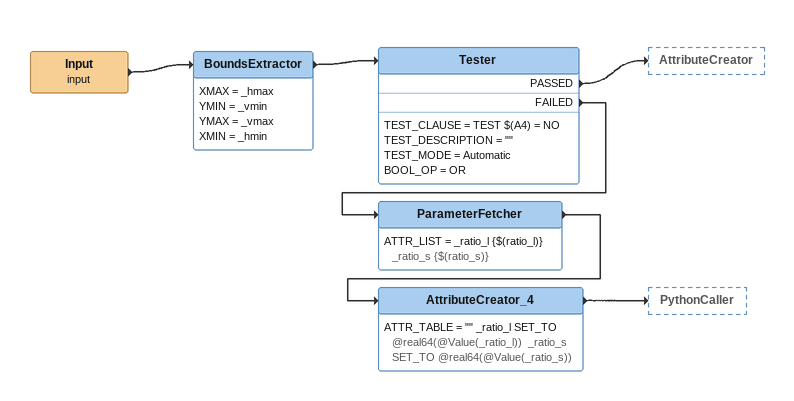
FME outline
Input (input)
    -> BoundsExtractor
BoundsExtractor
    XMAX = _hmax
    YMIN = _vmin
    YMAX = _vmax
    XMIN = _hmin
    -> Tester
Tester
    TEST_CLAUSE = TEST $(A4) = NO
    TEST_DESCRIPTION = ""
    TEST_MODE = Automatic
    BOOL_OP = OR
    PASSED -> AttributeCreator
    FAILED -> ParameterFetcher
ParameterFetcher
    ATTR_LIST = _ratio_l {$(ratio_l)} _ratio_s {$(ratio_s)}
    -> AttributeCreator_4
AttributeCreator_4
    ATTR_TABLE = "" _ratio_l SET_TO @real64(@Value(_ratio_l))  _ratio_s SET_TO @real64(@Value(_ratio_s))
    -> PythonCaller
